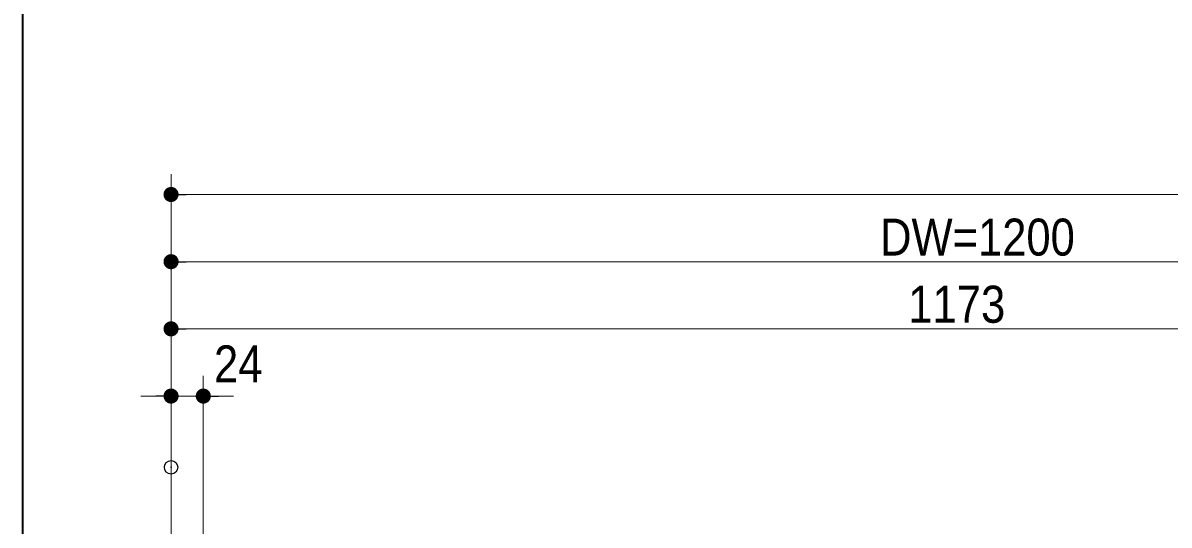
# Model space of a CAD drawing. Units: millimetres, scale not verified. Extents: x -4547 to 4547, y -2284 to 2284.
# Drawn here: x -4341 to -3488, y 696 to 1069 of the extents above; entities that cross this region are included whole.
import ezdxf
from ezdxf.enums import TextEntityAlignment as Align

# ---------------------------------------------------------------- set-up
doc = ezdxf.new("R2010")
doc.units = ezdxf.units.MM
doc.header["$LTSCALE"] = 20
doc.header["$PDMODE"] = 32
doc.header["$PDSIZE"] = 10
for name, color, linetype, lineweight in [('0-0_1図面枠', 7, 'Continuous', 20), ('0-1_3一般', 7, 'Continuous', 15), ('0-2_2寸法-2', 7, 'Continuous', 15), ('0-3_0', 7, 'Continuous', 25), ('0-5_2寸法-1', 7, 'Continuous', 15)]:
    doc.layers.add(name, color=color, linetype=linetype, lineweight=lineweight)
doc.layers.add('0-4_Defpoints', color=7, linetype='Continuous')
doc.styles.add('ＭＳ Ｐゴシック', font='')
doc.styles.get('ＭＳ Ｐゴシック').set_extended_font_data('MS PGothic')

# ---------------------------------------------------------------- blocks, each defined once
blk = doc.blocks.new('グループ-3')
at = {"layer": '0-0_1図面枠', "lineweight": 35}
blk.add_lwpolyline([(-60000, 41550), (60000, 41550), (60000, -41550), (-60000, -41550)], close=True, dxfattribs=at)
blk = doc.blocks.new('図面枠')
at = {"layer": '0-0_1図面枠'}
blk.add_blockref('グループ-3', (0, 0), dxfattribs=at)
blk = doc.blocks.new('グループ-43')
at = {"layer": '0-1_3一般'}
blk.add_line((-57795.1, 13710), (-57795.1, 14770), dxfattribs=at)
blk.add_lwpolyline([(-57795.1, 14770), (-57795.1, 13710), (-57795.1, -33290)], dxfattribs=at)
blk = doc.blocks.new('グループ-47')
at = {"layer": '0-1_3一般'}
blk.add_blockref('グループ-43', (0, 0), dxfattribs=at)
blk = doc.blocks.new('_Dot')
at = {"layer": '0-3_0'}
blk.add_line((-10, 0), (-20, 0), dxfattribs=at)
for points in [[(0, 0), (-10, 0), (-9.92, 1.25)], [(0, 0), (-9.92, -1.25), (-10, 0)], [(0, 0), (-9.92, 1.25), (-9.69, 2.49)], [(0, 0), (-9.69, -2.49), (-9.92, -1.25)], [(0, 0), (-9.69, 2.49), (-9.3, 3.68)], [(0, 0), (-9.3, -3.68), (-9.69, -2.49)], [(0, 0), (-9.3, 3.68), (-8.76, 4.82)], [(0, 0), (-8.76, -4.82), (-9.3, -3.68)], [(0, 0), (-8.76, 4.82), (-8.09, 5.88)], [(0, 0), (-8.09, -5.88), (-8.76, -4.82)], [(0, 0), (-8.09, 5.88), (-7.29, 6.85)], [(0, 0), (-7.29, -6.85), (-8.09, -5.88)], [(0, 0), (-7.29, 6.85), (-6.37, 7.71)], [(0, 0), (-6.37, -7.71), (-7.29, -6.85)], [(0, 0), (-6.37, 7.71), (-5.36, 8.44)], [(0, 0), (-5.36, -8.44), (-6.37, -7.71)], [(0, 0), (-5.36, 8.44), (-4.26, 9.05)], [(0, 0), (-4.26, -9.05), (-5.36, -8.44)], [(0, 0), (-4.26, 9.05), (-3.09, 9.51)], [(0, 0), (-3.09, -9.51), (-4.26, -9.05)], [(0, 0), (-3.09, 9.51), (-1.87, 9.82)], [(0, 0), (-1.87, -9.82), (-3.09, -9.51)], [(0, 0), (-1.87, 9.82), (-0.63, 9.98)], [(0, 0), (-0.63, -9.98), (-1.87, -9.82)], [(0, 0), (-0.63, 9.98), (0.63, 9.98)], [(0, 0), (0.63, -9.98), (-0.63, -9.98)], [(0, 0), (0.63, 9.98), (1.87, 9.82)], [(0, 0), (1.87, 9.82), (3.09, 9.51)], [(0, 0), (3.09, 9.51), (4.26, 9.05)], [(0, 0), (4.26, 9.05), (5.36, 8.44)], [(0, 0), (5.36, 8.44), (6.37, 7.71)], [(0, 0), (6.37, 7.71), (7.29, 6.85)], [(0, 0), (7.29, 6.85), (8.09, 5.88)], [(0, 0), (8.09, 5.88), (8.76, 4.82)], [(0, 0), (8.76, 4.82), (9.3, 3.68)], [(0, 0), (9.3, 3.68), (9.69, 2.49)], [(0, 0), (9.69, 2.49), (9.92, 1.25)], [(0, 0), (9.92, 1.25), (10, 0)], [(0, 0), (1.87, -9.82), (0.63, -9.98)], [(0, 0), (3.09, -9.51), (1.87, -9.82)], [(0, 0), (4.26, -9.05), (3.09, -9.51)], [(0, 0), (5.36, -8.44), (4.26, -9.05)], [(0, 0), (6.37, -7.71), (5.36, -8.44)], [(0, 0), (7.29, -6.85), (6.37, -7.71)], [(0, 0), (8.09, -5.88), (7.29, -6.85)], [(0, 0), (8.76, -4.82), (8.09, -5.88)], [(0, 0), (9.3, -3.68), (8.76, -4.82)], [(0, 0), (9.69, -2.49), (9.3, -3.68)], [(0, 0), (9.92, -1.25), (9.69, -2.49)], [(0, 0), (10, 0), (9.92, -1.25)]]:
    blk.add_solid(points, dxfattribs=at)

msp = doc.modelspace()

# ---------------------------------------------------------------- linework, layer by layer
at = {"layer": '0-2_2寸法-2'}
for p, q in [((-4230.38, 700.5), (-4230.38, 806.5)), ((-4206.38, 683), (-4206.38, 806.5)), ((-4241.64, 791.5), (-4252.89, 791.5)), ((-4230.38, 791.5), (-4206.38, 791.5)), ((-4195.12, 791.5), (-4183.87, 791.5))]:
    msp.add_line(p, q, dxfattribs=at)
at = {"layer": '0-4_Defpoints'}
for p in [(-4230.38, 941.5), (-4206.38, 791.5), (-4230.38, 738.5)]:
    msp.add_point(p, dxfattribs=at)
at = {"layer": '0-5_2寸法-1'}
for p, q in [((-4230.38, 753.5), (-4230.38, 956.5)), ((-743.64, 941.5), (-4219.13, 941.5)), ((-4230.38, 633.5), (-4230.38, 906.5)), ((-4219.13, 891.5), (-3041.64, 891.5)), ((-4230.38, 700.5), (-4230.38, 856.5)), ((-4219.13, 841.5), (-3068.64, 841.5))]:
    msp.add_line(p, q, dxfattribs=at)

# ---------------------------------------------------------------- block references
at = {"layer": '0-0_1図面枠', "xscale": 0.05, "yscale": 0.05}
msp.add_blockref('図面枠', (-1340.62, 0), dxfattribs=at)
at = {"layer": '0-1_3一般', "xscale": 0.05, "yscale": 0.05}
msp.add_blockref('グループ-47', (-1340.62, 0), dxfattribs=at)
at = {"layer": '0-2_2寸法-2', "xscale": 0.5627563, "yscale": 0.5627563}
msp.add_blockref('_Dot', (-4230.38, 791.5), dxfattribs=at)
at = {"layer": '0-2_2寸法-2', "xscale": 0.5627563, "yscale": 0.5627563, "rotation": 180}
msp.add_blockref('_Dot', (-4206.38, 791.5), dxfattribs=at)
at = {"layer": '0-5_2寸法-1', "xscale": 0.5627563, "yscale": 0.5627563, "rotation": 180}
for p in [(-4230.38, 941.5), (-4230.38, 891.5), (-4230.38, 841.5)]:
    msp.add_blockref('_Dot', p, dxfattribs=at)

# ---------------------------------------------------------------- texts
at = {"layer": '0-2_2寸法-2', "style": 'ＭＳ Ｐゴシック', "width": 0.9}
msp.add_text('24', height=27.57, dxfattribs=at).set_placement((-4198.44, 793.36), align=Align.BOTTOM_LEFT)
at = {"layer": '0-5_2寸法-1', "style": 'ＭＳ Ｐゴシック', "width": 0.9}
for s, height, p in [('DW=1200', 27.51, (-3702.72, 887.78)), ('1173', 27.57, (-3681.77, 837.78))]:
    msp.add_text(s, height=height, dxfattribs=at).set_placement(p, align=Align.BOTTOM_LEFT)

doc.saveas('drawing.dxf')
